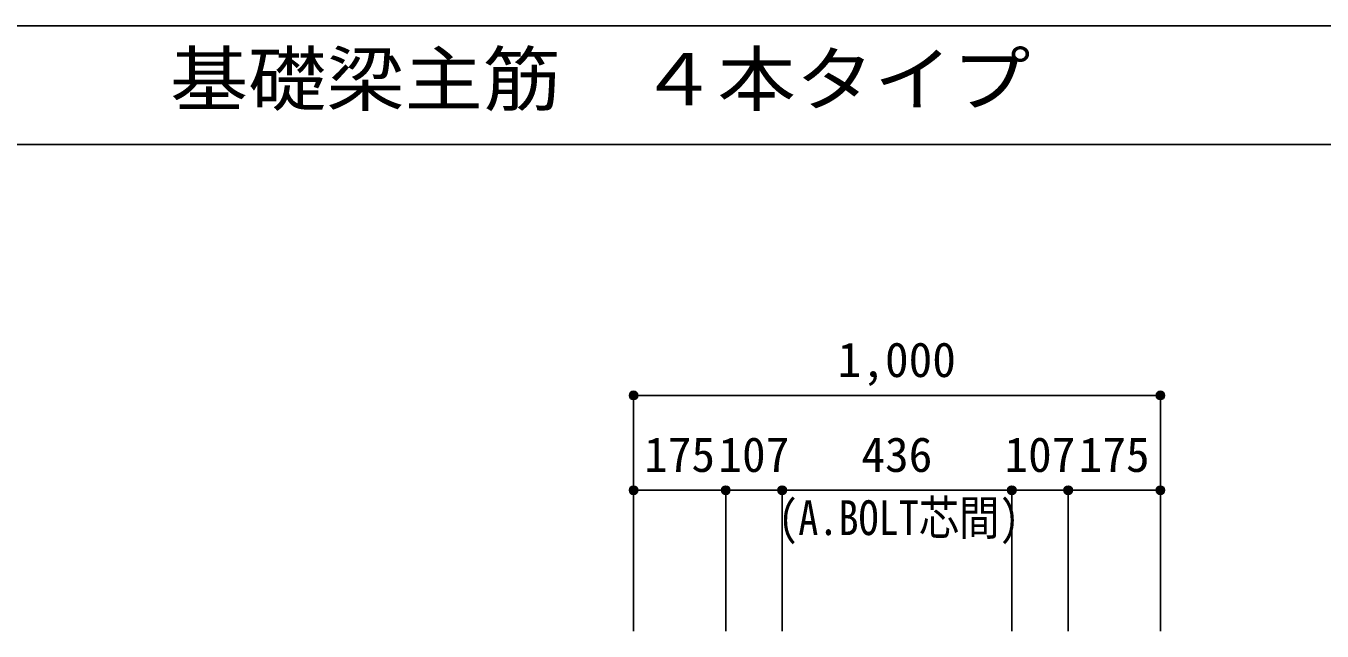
# Model space of a CAD drawing. Units: millimetres at full size, sheet at 1:30. Extents: x -5973 to 5954, y -4195 to 4201.
# Drawn here: x -1101 to 1359, y 3053 to 4201 of the extents above; entities that cross this region are included whole.
import ezdxf
from ezdxf.enums import TextEntityAlignment as Align

# ---------------------------------------------------------------- set-up
doc = ezdxf.new("R2010")
doc.units = ezdxf.units.MM
doc.header["$LTSCALE"] = 30
doc.header["$PDMODE"] = 32
doc.header["$PDSIZE"] = 15
for name, color, linetype in [('0-7', 4, 'Continuous'), ('0-D', 4, 'Continuous'), ('6-7_文字', 7, 'Continuous'), ('F-0_枠', 6, 'Continuous')]:
    doc.layers.add(name, color=color, linetype=linetype)
doc.styles.add('ＭＳ ゴシック', font='')
doc.styles.get('ＭＳ ゴシック').set_extended_font_data('MS Gothic')

msp = doc.modelspace()

# ---------------------------------------------------------------- linework, layer by layer
at = {"layer": '0-D'}
for p, q in [((52.44, 3500.34), (1052.44, 3500.34)), ((52.44, 3500.34), (52.44, 3320.34)), ((52.44, 3500.34), (52.44, 3320.34)), ((52.44, 3500.34), (1052.44, 3500.34)), ((1052.44, 3500.34), (1052.44, 3320.34)), ((52.44, 3320.34), (52.44, 3053.3)), ((52.44, 3320.34), (227.44, 3320.34)), ((52.44, 3320.34), (52.44, 3053.3)), ((227.44, 3320.34), (227.44, 3053.3)), ((227.44, 3320.34), (334.44, 3320.34)), ((334.44, 3320.34), (334.44, 3053.3)), ((334.44, 3320.34), (770.44, 3320.34)), ((770.44, 3320.34), (770.44, 3053.3)), ((770.44, 3320.34), (877.44, 3320.34)), ((877.44, 3320.34), (877.44, 3053.3)), ((877.44, 3320.34), (1052.44, 3320.34)), ((1052.44, 3320.34), (1052.44, 3053.3))]:
    msp.add_line(p, q, dxfattribs=at)
for centre, radius in [((52.44, 3500.34), 8), ((52.44, 3500.34), 7.2), ((52.44, 3500.34), 6.4), ((52.44, 3500.34), 5.6), ((52.44, 3500.34), 4.8), ((52.44, 3500.34), 4), ((52.44, 3500.34), 3.2), ((52.44, 3500.34), 2.4), ((52.44, 3500.34), 1.6), ((52.44, 3500.34), 0.8), ((1052.44, 3500.34), 8), ((1052.44, 3500.34), 7.2), ((1052.44, 3500.34), 6.4), ((1052.44, 3500.34), 5.6), ((1052.44, 3500.34), 4.8), ((1052.44, 3500.34), 4), ((1052.44, 3500.34), 3.2), ((1052.44, 3500.34), 2.4), ((1052.44, 3500.34), 1.6), ((1052.44, 3500.34), 0.8), ((52.44, 3320.34), 8), ((52.44, 3320.34), 7.2), ((52.44, 3320.34), 6.4), ((52.44, 3320.34), 5.6), ((52.44, 3320.34), 4.8), ((52.44, 3320.34), 4), ((52.44, 3320.34), 3.2), ((52.44, 3320.34), 2.4), ((52.44, 3320.34), 1.6), ((227.44, 3320.34), 8), ((227.44, 3320.34), 7.2), ((227.44, 3320.34), 6.4), ((227.44, 3320.34), 5.6), ((227.44, 3320.34), 4.8), ((227.44, 3320.34), 4), ((227.44, 3320.34), 3.2), ((227.44, 3320.34), 2.4), ((227.44, 3320.34), 1.6), ((334.44, 3320.34), 8), ((334.44, 3320.34), 7.2), ((334.44, 3320.34), 6.4), ((334.44, 3320.34), 5.6), ((334.44, 3320.34), 4.8), ((334.44, 3320.34), 4), ((334.44, 3320.34), 3.2), ((334.44, 3320.34), 2.4), ((334.44, 3320.34), 1.6), ((770.44, 3320.34), 8), ((770.44, 3320.34), 7.2), ((770.44, 3320.34), 6.4), ((770.44, 3320.34), 5.6), ((770.44, 3320.34), 4.8), ((770.44, 3320.34), 4), ((770.44, 3320.34), 3.2), ((770.44, 3320.34), 2.4), ((770.44, 3320.34), 1.6), ((877.44, 3320.34), 8), ((877.44, 3320.34), 7.2), ((877.44, 3320.34), 6.4), ((877.44, 3320.34), 5.6), ((877.44, 3320.34), 4.8), ((877.44, 3320.34), 4), ((877.44, 3320.34), 3.2), ((877.44, 3320.34), 2.4), ((877.44, 3320.34), 1.6), ((1052.44, 3320.34), 8), ((1052.44, 3320.34), 7.2), ((1052.44, 3320.34), 6.4), ((1052.44, 3320.34), 5.6), ((1052.44, 3320.34), 4.8), ((1052.44, 3320.34), 4), ((1052.44, 3320.34), 3.2), ((1052.44, 3320.34), 2.4), ((1052.44, 3320.34), 1.6), ((52.44, 3320.34), 0.8), ((227.44, 3320.34), 0.8), ((334.44, 3320.34), 0.8), ((770.44, 3320.34), 0.8), ((877.44, 3320.34), 0.8), ((1052.44, 3320.34), 0.8)]:
    msp.add_circle(centre, radius, dxfattribs=at)
at = {"layer": '0-D', "color": 7}
for p in [(52.44, 3500.34), (1052.44, 3500.34), (52.44, 3320.34), (227.44, 3320.34), (334.44, 3320.34), (770.44, 3320.34), (877.44, 3320.34), (1052.44, 3320.34), (1052.44, 3320.34)]:
    msp.add_point(p, dxfattribs=at)
at = {"layer": 'F-0_枠'}
msp.add_line((-5972.88, 4201.15), (5954.1, 4201.15), dxfattribs=at)
at = {"layer": 'F-0_枠', "color": 2}
msp.add_line((-5972.88, 3976.15), (3723.6, 3976.15), dxfattribs=at)

# ---------------------------------------------------------------- texts
at = {"layer": '0-7', "style": 'ＭＳ ゴシック', "width": 0.85}
msp.add_text('(A.BOLT芯間)', height=65.98, dxfattribs=at).set_placement((326.92, 3215.58), align=Align.BOTTOM_LEFT)
at = {"layer": '0-D', "style": 'ＭＳ ゴシック'}
for s, p in [('1,000', (439.94, 3515.34)), ('107', (213.44, 3335.34)), ('436', (484.94, 3335.34)), ('107', (756.44, 3335.34)), ('175', (72.44, 3335.34)), ('175', (897.44, 3335.34))]:
    msp.add_text(s, height=65.98, dxfattribs=at).set_placement(p, align=Align.BOTTOM_LEFT)
at = {"layer": '6-7_文字', "color": 2, "style": 'ＭＳ ゴシック', "width": 1.1}
msp.add_text('\u3000\u3000基礎梁主筋\u3000４本タイプ', height=98.97, dxfattribs=at).set_placement((-1124.64, 4021.15), align=Align.BOTTOM_LEFT)

doc.saveas('drawing.dxf')
